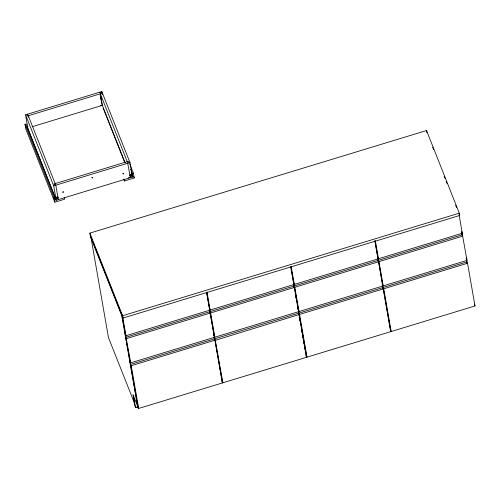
<?xml version="1.0" encoding="UTF-8"?>
<svg xmlns="http://www.w3.org/2000/svg" width="500" height="500" viewBox="0 0 500 500"><rect width="100%" height="100%" fill="white"/><g stroke="black" fill="none" stroke-linecap="round" stroke-linejoin="round"><path stroke-width="0.75" d="M206.681 292.219L209.794 310.169L125.975 335.706L122.737 317.013L121.788 314.613L130.725 362.825L214.525 337.3L210.194 313.219M130.712 362.837L129.931 360.519L130.025 361.306M290.844 266.575L293.956 284.525L210.144 310.062L207.031 292.113M215.25 340.05L222.856 382.8L306.669 357.262L299.262 314.938L298.544 313.244L214.731 338.781L215.256 340.325L299.075 314.575M298.688 311.65L294.6 288.113L293.812 286.112L210 311.65L210.787 313.65L214.875 337.188L298.688 311.65L298.281 310.275M377.725 259.025L378.769 262.469L382.863 286L299.044 311.544L294.956 288.006L293.738 283.938M294.062 283.731L294.306 284.419L378.119 258.881L375.006 240.931M461.731 231.412L462.281 233.238L459.175 215.287M382.413 283.794L383.206 285.9L467.019 260.363L462.681 236.281M294.306 284.419L291.194 266.469M378.119 258.881L377.775 257.731M462.281 233.238L378.469 258.775L375.356 240.825M383.206 285.9L379.119 262.362L378.325 260.363L462.137 234.825L461.763 232.656M467.019 260.363L466.756 259.594M25.538 114.794L101.806 91.556L129.969 162.587L132.487 177.019L56.219 200.263L28.05 129.225L25.538 114.794L53.7 185.831L56.219 200.263M64.3 197.35L64.619 199.194L54.8 202.188L25.844 129.156L25 124.306L26.05 123.987L55.006 197.019L55.531 200.019L54.669 197.85M26.575 126.988L27.894 126.587M100.531 105.6L101.569 105.469M32.2 126.719L102.662 105.244M53.7 185.831L129.969 162.587M54.8 202.188L53.956 197.338L55.006 197.019M131.544 176.863L132.856 176.462L132.331 173.456L133.387 173.137L129.656 163.738M57.819 196.731L56.762 197.056L57.006 198.438L58.056 198.119L57.744 197.319M129.881 174.775L130.931 174.456L131.175 175.837L130.125 176.163L129.806 175.362L130.856 175.037L131.175 175.837M58.175 197.188L56.688 197.638L57.006 198.438M128.181 177.887L130.225 177.262M123.837 179.531L124.412 180.981L134.231 177.987L133.387 173.137M121.794 315.706L90.512 236.812L89.869 233.113L426.525 130.538L459.281 213.169L459.688 215.475L123.031 318.05L90.269 235.425M123.031 318.05L122.625 315.744L459.281 213.169M125.831 337.294L209.644 311.756L209.269 309.594M294.163 286.006L377.975 260.469M126.363 338.625L210.175 313.087M210.525 312.981L294.337 287.444M294.688 287.337L378.5 261.8M378.856 261.694L461.925 236.381M214.381 338.888L215.175 340.887L222.506 382.906L138.694 408.444L131.363 366.425L130.569 364.425L214.381 338.888L214.131 337.444M382.713 287.6L383.5 289.594L390.838 331.619L307.025 357.156L299.688 315.131L298.894 313.137L382.713 287.6L382.206 284.713M466.875 261.95L383.062 287.488L383.85 289.488L391.188 331.512L475 305.975L467.669 263.95L466.619 260.512M131.094 365.756L214.913 340.219M299.425 314.469L383.237 288.931M383.587 288.825L467.4 263.288M138.194 406.394L137.088 406.731L137.287 407.887L138.663 407.469M121.55 314.319L137.569 406.1L132.969 394.506L134.987 406.05L135.619 407.65L137.106 407.194M466.238 258.044L466.538 258.756M382.856 286.006L382.225 283.994M299.044 311.544L298.488 309.719M210.144 310.062L209.356 307.744L209.45 308.531L209.294 308.131M209.769 310.144L209.237 308.344M213.744 334.981L214.044 335.694M214.506 337.275L214.262 336.525M125.975 335.706L125.194 333.387L125.288 334.175M378.45 258.75L377.987 257.169M210.131 313.256L209.644 311.756M214.856 337.169L214.581 336.244M462.569 236.219L462.137 234.825M293.263 282.356L293.544 283.15M432.669 147.325L433.537 149.519M444.144 176.275L445.031 178.512M446.156 181.344L447.013 183.512M455.625 205.231L456.525 207.5M459.113 214.025L459.688 215.475M466.169 258.438L466.331 258.837L466.231 258.256M474.288 304.175L475 305.975M382.356 283.975L382.519 284.375M382.4 284.206L382.556 284.606M391.188 331.512L390.238 329.113L384.787 297.906M390.363 330.419L390.838 331.619M307.025 357.156L306.069 354.756L298.631 312.131M305.719 354.862L306.669 357.262M222.856 382.8L221.906 380.4L214.338 337.013M221.794 381.106L222.506 382.906M133.656 176.537L134.231 177.987M130.612 169.119L132.331 173.456M99.706 92.2L100.019 93L101.075 92.675L101.388 93.475L27.219 116.075L26.906 115.275L27.956 114.956L27.637 114.156M127.231 161.631L100.337 93.794L102.35 105.344L125.244 163.075M131.137 172.119L132.856 176.462M131.625 174.844L132.487 177.019M103.169 108.169L124.625 162.294M89.869 233.113L122.625 315.744M55.169 183.588L28.275 115.756L28.525 117.2M138.694 408.444L137.744 406.044L129.906 361.138M133.212 395.887L135.619 407.65M25 124.306L53.956 197.338M134.481 403.162L108.431 337.456L91.144 238.406M214.469 335.812L214.094 334.869L214.188 335.662M293.956 283.269L293.525 282.1L293.619 282.887L293.456 282.488L290.781 267.156M461.744 233.075L462.15 235.381M466.475 260.188L467.006 263.231M426.525 130.538L426.925 132.844M374.812 240.75L377.625 256.844M377.819 257.475L384.525 296.381M377.713 259.488L378.119 261.794M382.312 285.831L382.844 288.875M298.894 313.137L294.169 286.562M291.188 270.544L291.456 272.075M293.431 283.95L294.4 288.931M295.2 293.525L295.469 295.056M295.738 296.594L296 298.125M297.206 305.019L297.475 306.55M297.738 308.081L298.006 309.613M298.294 311.8L298.944 314.975M299.212 316.506L299.481 318.038M299.744 319.575L300.012 321.106M301.219 328L301.481 329.531M301.75 331.062L302.019 332.594M302.688 336.425L302.956 337.956M303.225 339.487L303.488 341.019M303.756 342.55L304.025 344.087M304.694 347.912L304.962 349.45M305.225 350.981L305.494 352.512M293.419 284.363L293.95 287.438M298.281 312.238L298.681 314.525M210 311.65L209.338 308.363L214.031 335.262M214.225 335.894L214.731 338.781M206.75 293.569L209.163 307.369M213.738 335.194L213.837 335.769M209.25 310.006L209.656 312.312M213.988 337.125L214.519 340.169M130.387 177.662L127.55 162.431L128.6 162.113L128.287 161.312L54.112 183.912L54.431 184.713L55.487 184.387L55.8 185.188L58.319 199.619M124.087 179.131L124.412 180.981M101.806 91.556L102.338 94.594M100.275 94.438L102.037 104.544M100.206 95.081L100.463 96.525M100.712 97.969L100.962 99.412M101.213 100.856L101.469 102.3M130.569 364.425L125.706 337.081M125.169 334.006L125.438 335.544M57.425 196.519L57.688 198.019M62.763 192.062C63.631 193.294 64.144 190.662 62.763 192.062M91.925 177.706C92.8 178.938 93.306 176.306 91.925 177.706M122.925 173.688C123.537 175.031 124.475 172.387 122.925 173.688"/></g></svg>
